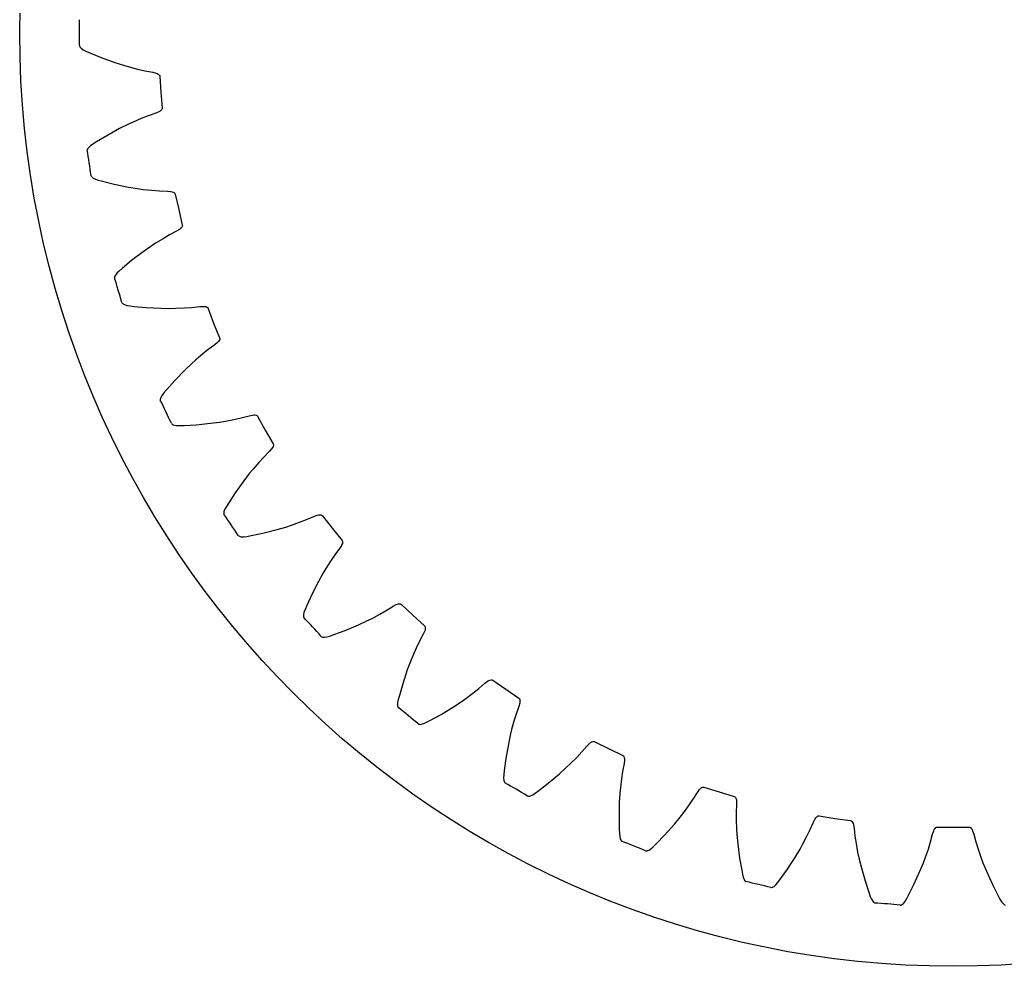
# Model space of a CAD drawing. Extents: x -35.2 to 35.2, y -35.2 to 35.2.
# Drawn here: x -35.25 to 1.97, y -35.25 to 0.5 of the extents above; entities that cross this region are included whole.
import ezdxf

# ---------------------------------------------------------------- set-up
doc = ezdxf.new("R2010")
doc.units = 0

msp = doc.modelspace()

# ---------------------------------------------------------------- linework, layer by layer
msp.add_circle((0, 0), 35.25)
msp.add_circle((0, 0), 35.25)
at = {"layer": 'layer0'}
for p, q in [((-32.996, -0.471), (-32.991, -0.499)), ((-32.991, -0.499), (-32.978, -0.526)), ((-32.978, -0.526), (-32.958, -0.554)), ((-32.958, -0.554), (-32.931, -0.581)), ((-32.931, -0.581), (-32.855, -0.634)), ((-32.855, -0.634), (-32.751, -0.685)), ((-32.751, -0.685), (-32.6, -0.752)), ((-32.6, -0.752), (-32.18, -0.926)), ((-32.18, -0.926), (-31.663, -1.116)), ((-31.663, -1.116), (-31.335, -1.222)), ((-31.335, -1.222), (-31.122, -1.285)), ((-31.122, -1.285), (-30.805, -1.368)), ((-30.805, -1.368), (-30.53, -1.431)), ((-30.53, -1.431), (-30.229, -1.488)), ((-30.229, -1.488), (-30.102, -1.52)), ((-30.102, -1.52), (-30.057, -1.538)), ((-30.057, -1.538), (-30.02, -1.558)), ((-30.02, -1.558), (-29.979, -1.59)), ((-29.979, -1.59), (-29.963, -1.612)), ((-29.963, -1.612), (-29.955, -1.646)), ((-29.955, -1.646), (-29.915, -2.242)), ((-29.915, -2.242), (-29.915, -2.242)), ((-29.915, -2.242), (-29.865, -2.837)), ((-29.951, -2.959), (-29.993, -2.983)), ((-29.917, -2.934), (-29.951, -2.959)), ((-29.881, -2.896), (-29.917, -2.934)), ((-29.869, -2.871), (-29.881, -2.896)), ((-29.865, -2.837), (-29.869, -2.871)), ((-30.664, -3.238), (-30.966, -3.368)), ((-30.403, -3.135), (-30.664, -3.238)), ((-30.113, -3.034), (-30.403, -3.135)), ((-29.993, -2.983), (-30.113, -3.034)), ((-31.476, -3.615), (-31.958, -3.881)), ((-31.167, -3.461), (-31.476, -3.615)), ((-30.966, -3.368), (-31.167, -3.461)), ((-31.958, -3.881), (-32.348, -4.115)), ((-32.688, -4.395), (-32.697, -4.424)), ((-32.672, -4.365), (-32.688, -4.395)), ((-32.65, -4.334), (-32.672, -4.365)), ((-32.583, -4.27), (-32.65, -4.334)), ((-32.487, -4.204), (-32.583, -4.27)), ((-32.348, -4.115), (-32.487, -4.204)), ((-32.558, -5.384), (-32.548, -5.41)), ((-32.548, -5.41), (-32.531, -5.436)), ((-32.531, -5.436), (-32.507, -5.46)), ((-32.507, -5.46), (-32.476, -5.482)), ((-32.476, -5.482), (-32.394, -5.523)), ((-32.394, -5.523), (-32.283, -5.558)), ((-32.283, -5.558), (-32.124, -5.602)), ((-32.124, -5.602), (-31.683, -5.711)), ((-31.683, -5.711), (-31.143, -5.823)), ((-31.143, -5.823), (-30.803, -5.879)), ((-30.803, -5.879), (-30.583, -5.909)), ((-30.583, -5.909), (-30.257, -5.944)), ((-30.257, -5.944), (-29.976, -5.966)), ((-29.976, -5.966), (-29.67, -5.977)), ((-29.67, -5.977), (-29.54, -5.99)), ((-29.54, -5.99), (-29.492, -6.001)), ((-29.492, -6.001), (-29.453, -6.015)), ((-29.453, -6.015), (-29.407, -6.04)), ((-29.407, -6.04), (-29.388, -6.06)), ((-29.388, -6.06), (-29.375, -6.092)), ((-29.375, -6.092), (-29.247, -6.675)), ((-29.247, -6.675), (-29.247, -6.675)), ((-29.247, -6.675), (-29.109, -7.256)), ((-29.213, -7.42), (-29.325, -7.488)), ((-29.175, -7.39), (-29.213, -7.42)), ((-29.146, -7.36), (-29.175, -7.39)), ((-29.115, -7.317), (-29.146, -7.36)), ((-29.107, -7.291), (-29.115, -7.317)), ((-29.109, -7.256), (-29.107, -7.291)), ((-29.839, -7.772), (-30.118, -7.946)), ((-29.596, -7.631), (-29.839, -7.772)), ((-29.325, -7.488), (-29.596, -7.631)), ((-30.303, -8.068), (-30.586, -8.266)), ((-30.118, -7.946), (-30.303, -8.068)), ((-30.586, -8.266), (-31.023, -8.601)), ((-31.373, -8.89), (-31.498, -8.999)), ((-31.023, -8.601), (-31.373, -8.89)), ((-31.668, -9.217), (-31.672, -9.247)), ((-31.657, -9.185), (-31.668, -9.217)), ((-31.639, -9.152), (-31.657, -9.185)), ((-31.582, -9.079), (-31.639, -9.152)), ((-31.498, -8.999), (-31.582, -9.079)), ((-31.392, -10.176), (-31.378, -10.201)), ((-31.378, -10.201), (-31.358, -10.223)), ((-31.358, -10.223), (-31.33, -10.244)), ((-31.33, -10.244), (-31.297, -10.261)), ((-31.297, -10.261), (-31.209, -10.29)), ((-31.209, -10.29), (-31.094, -10.308)), ((-31.094, -10.308), (-30.93, -10.328)), ((-30.93, -10.328), (-30.477, -10.37)), ((-30.477, -10.37), (-29.927, -10.4)), ((-29.927, -10.4), (-29.583, -10.404)), ((-29.583, -10.404), (-29.36, -10.401)), ((-29.36, -10.401), (-29.033, -10.387)), ((-29.033, -10.387), (-28.752, -10.367)), ((-28.752, -10.367), (-28.447, -10.332)), ((-28.447, -10.332), (-28.317, -10.326)), ((-28.317, -10.326), (-28.269, -10.329)), ((-28.269, -10.329), (-28.227, -10.337)), ((-28.227, -10.337), (-28.178, -10.355)), ((-28.178, -10.355), (-28.157, -10.373)), ((-28.157, -10.373), (-28.139, -10.402)), ((-28.139, -10.402), (-27.926, -10.96)), ((-27.926, -10.96), (-27.926, -10.96)), ((-27.926, -10.96), (-27.702, -11.514)), ((-27.702, -11.514), (-27.696, -11.548)), ((-27.881, -11.775), (-28.128, -11.957)), ((-27.781, -11.691), (-27.881, -11.775)), ((-27.748, -11.656), (-27.781, -11.691)), ((-27.723, -11.622), (-27.748, -11.656)), ((-27.699, -11.575), (-27.723, -11.622)), ((-27.696, -11.548), (-27.699, -11.575)), ((-28.348, -12.133), (-28.597, -12.346)), ((-28.128, -11.957), (-28.348, -12.133)), ((-28.762, -12.494), (-29.012, -12.732)), ((-28.597, -12.346), (-28.762, -12.494)), ((-29.012, -12.732), (-29.395, -13.128)), ((-29.395, -13.128), (-29.698, -13.467)), ((-29.922, -13.765), (-29.934, -13.801)), ((-29.876, -13.684), (-29.922, -13.765)), ((-29.805, -13.593), (-29.876, -13.684)), ((-29.698, -13.467), (-29.805, -13.593)), ((-29.934, -13.801), (-29.941, -13.834)), ((-29.941, -13.834), (-29.94, -13.865)), ((-26.886, -14.536), (-26.59, -14.457)), ((-26.59, -14.457), (-26.462, -14.431)), ((-26.462, -14.431), (-26.413, -14.427)), ((-26.413, -14.427), (-26.371, -14.429)), ((-26.371, -14.429), (-26.32, -14.44)), ((-26.32, -14.44), (-26.296, -14.453)), ((-26.296, -14.453), (-26.274, -14.48)), ((-26.274, -14.48), (-25.98, -15)), ((-29.524, -14.741), (-29.507, -14.764)), ((-29.507, -14.764), (-29.484, -14.783)), ((-29.484, -14.783), (-29.454, -14.799)), ((-29.454, -14.799), (-29.418, -14.811)), ((-29.418, -14.811), (-29.327, -14.826)), ((-29.327, -14.826), (-29.21, -14.827)), ((-29.21, -14.827), (-29.045, -14.822)), ((-29.045, -14.822), (-28.591, -14.796)), ((-28.591, -14.796), (-28.043, -14.744)), ((-28.043, -14.744), (-27.701, -14.697)), ((-27.701, -14.697), (-27.482, -14.661)), ((-27.482, -14.661), (-27.16, -14.598)), ((-27.16, -14.598), (-26.886, -14.536)), ((-25.98, -15), (-25.98, -15)), ((-25.98, -15), (-25.677, -15.514)), ((-25.681, -15.624), (-25.701, -15.661)), ((-25.665, -15.574), (-25.681, -15.624)), ((-25.677, -15.514), (-25.665, -15.547)), ((-25.665, -15.547), (-25.665, -15.574)), ((-25.815, -15.799), (-26.032, -16.016)), ((-25.728, -15.701), (-25.815, -15.799)), ((-25.701, -15.661), (-25.728, -15.701)), ((-26.223, -16.222), (-26.438, -16.47)), ((-26.032, -16.016), (-26.223, -16.222)), ((-26.579, -16.642), (-26.79, -16.914)), ((-26.438, -16.47), (-26.579, -16.642)), ((-26.79, -16.914), (-27.11, -17.363)), ((-27.11, -17.363), (-27.359, -17.743)), ((-27.359, -17.743), (-27.446, -17.883)), ((-27.543, -18.108), (-27.544, -18.142)), ((-27.544, -18.142), (-27.539, -18.172)), ((-27.536, -18.071), (-27.543, -18.108)), ((-27.503, -17.984), (-27.536, -18.071)), ((-27.446, -17.883), (-27.503, -17.984)), ((-24.138, -18.258), (-24.015, -18.213)), ((-24.015, -18.213), (-23.968, -18.203)), ((-23.968, -18.203), (-23.926, -18.198)), ((-23.926, -18.198), (-23.874, -18.201)), ((-23.874, -18.201), (-23.849, -18.211)), ((-23.849, -18.211), (-23.822, -18.234)), ((-23.822, -18.234), (-23.454, -18.704)), ((-25.202, -18.662), (-24.99, -18.593)), ((-24.99, -18.593), (-24.681, -18.483)), ((-24.681, -18.483), (-24.419, -18.381)), ((-24.419, -18.381), (-24.138, -18.258)), ((-26.997, -18.977), (-26.977, -18.997)), ((-26.512, -18.985), (-26.067, -18.892)), ((-26.067, -18.892), (-25.533, -18.759)), ((-25.533, -18.759), (-25.202, -18.662)), ((-23.454, -18.704), (-23.454, -18.704)), ((-23.454, -18.704), (-23.078, -19.168)), ((-26.977, -18.997), (-26.951, -19.012)), ((-26.951, -19.012), (-26.919, -19.023)), ((-26.919, -19.023), (-26.882, -19.03)), ((-26.882, -19.03), (-26.789, -19.032)), ((-26.789, -19.032), (-26.674, -19.015)), ((-26.674, -19.015), (-26.512, -18.985)), ((-23.08, -19.317), (-23.101, -19.36)), ((-23.066, -19.277), (-23.08, -19.317)), ((-23.078, -19.168), (-23.061, -19.198)), ((-23.057, -19.225), (-23.066, -19.277)), ((-23.061, -19.198), (-23.057, -19.225)), ((-23.354, -19.717), (-23.512, -19.949)), ((-23.172, -19.47), (-23.354, -19.717)), ((-23.101, -19.36), (-23.172, -19.47)), ((-23.512, -19.949), (-23.688, -20.226)), ((-23.802, -20.417), (-23.97, -20.718)), ((-23.688, -20.226), (-23.802, -20.417)), ((-23.97, -20.718), (-24.219, -21.209)), ((-24.219, -21.209), (-24.409, -21.622)), ((-21.032, -21.589), (-20.987, -21.572)), ((-20.987, -21.572), (-20.947, -21.561)), ((-20.947, -21.561), (-20.894, -21.556)), ((-20.894, -21.556), (-20.868, -21.562)), ((-20.868, -21.562), (-20.839, -21.581)), ((-20.839, -21.581), (-20.405, -21.991)), ((-24.516, -21.883), (-24.535, -21.973)), ((-24.474, -21.774), (-24.516, -21.883)), ((-24.409, -21.622), (-24.474, -21.774)), ((-21.94, -22.11), (-21.651, -21.955)), ((-21.651, -21.955), (-21.407, -21.815)), ((-21.407, -21.815), (-21.147, -21.652)), ((-21.147, -21.652), (-21.032, -21.589)), ((-24.535, -21.973), (-24.537, -22.011)), ((-24.537, -22.011), (-24.533, -22.045)), ((-24.533, -22.045), (-24.523, -22.074)), ((-22.452, -22.355), (-22.139, -22.209)), ((-22.139, -22.209), (-21.94, -22.11)), ((-20.405, -21.991), (-20.405, -21.991)), ((-20.405, -21.991), (-19.963, -22.393)), ((-23.386, -22.725), (-22.96, -22.566)), ((-22.96, -22.566), (-22.452, -22.355)), ((-19.957, -22.587), (-20.011, -22.706)), ((-19.963, -22.393), (-19.942, -22.421)), ((-19.943, -22.541), (-19.957, -22.587)), ((-19.935, -22.499), (-19.943, -22.541)), ((-19.942, -22.421), (-19.934, -22.447)), ((-19.934, -22.447), (-19.935, -22.499)), ((-23.868, -22.789), (-23.845, -22.805)), ((-23.845, -22.805), (-23.816, -22.817)), ((-23.816, -22.817), (-23.783, -22.823)), ((-23.783, -22.823), (-23.745, -22.824)), ((-23.745, -22.824), (-23.654, -22.812)), ((-23.654, -22.812), (-23.542, -22.778)), ((-23.542, -22.778), (-23.386, -22.725)), ((-20.154, -22.977), (-20.276, -23.231)), ((-20.011, -22.706), (-20.154, -22.977)), ((-20.276, -23.231), (-20.408, -23.531)), ((-20.493, -23.737), (-20.614, -24.059)), ((-20.408, -23.531), (-20.493, -23.737)), ((-20.614, -24.059), (-20.788, -24.582)), ((-17.916, -24.762), (-17.684, -24.562)), ((-17.684, -24.562), (-17.58, -24.483)), ((-17.58, -24.483), (-17.538, -24.459)), ((-17.538, -24.459), (-17.499, -24.442)), ((-17.499, -24.442), (-17.448, -24.429)), ((-17.448, -24.429), (-17.421, -24.432)), ((-17.421, -24.432), (-17.389, -24.446)), ((-17.389, -24.446), (-16.899, -24.787)), ((-20.788, -24.582), (-20.914, -25.019)), ((-18.137, -24.937), (-17.916, -24.762)), ((-16.899, -24.787), (-16.899, -24.787)), ((-16.899, -24.787), (-16.403, -25.118)), ((-20.98, -25.292), (-20.986, -25.384)), ((-20.955, -25.179), (-20.98, -25.292)), ((-20.914, -25.019), (-20.955, -25.179)), ((-18.869, -25.451), (-18.581, -25.261)), ((-18.581, -25.261), (-18.4, -25.133)), ((-18.4, -25.133), (-18.137, -24.937)), ((-16.403, -25.118), (-16.378, -25.143)), ((-16.378, -25.143), (-16.366, -25.167)), ((-16.361, -25.261), (-16.368, -25.309)), ((-16.366, -25.167), (-16.359, -25.219)), ((-16.359, -25.219), (-16.361, -25.261)), ((-20.986, -25.384), (-20.982, -25.422)), ((-20.982, -25.422), (-20.973, -25.455)), ((-20.973, -25.455), (-20.959, -25.482)), ((-19.34, -25.736), (-18.869, -25.451)), ((-16.403, -25.435), (-16.505, -25.724)), ((-16.368, -25.309), (-16.403, -25.435)), ((-19.989, -26.082), (-19.885, -26.033)), ((-19.885, -26.033), (-19.738, -25.956)), ((-19.738, -25.956), (-19.34, -25.736)), ((-16.587, -25.993), (-16.673, -26.31)), ((-16.505, -25.724), (-16.587, -25.993)), ((-20.204, -26.091), (-20.179, -26.104)), ((-20.179, -26.104), (-20.15, -26.111)), ((-20.15, -26.111), (-20.116, -26.113)), ((-20.116, -26.113), (-20.078, -26.108)), ((-20.078, -26.108), (-19.989, -26.082)), ((-16.673, -26.31), (-16.726, -26.526)), ((-16.726, -26.526), (-16.798, -26.863)), ((-13.697, -26.799), (-13.661, -26.777)), ((-13.661, -26.777), (-13.612, -26.757)), ((-13.612, -26.757), (-13.585, -26.755)), ((-13.585, -26.755), (-13.552, -26.765)), ((-13.552, -26.765), (-13.016, -27.028)), ((-16.798, -26.863), (-16.892, -27.406)), ((-14.217, -27.362), (-14.026, -27.156)), ((-14.026, -27.156), (-13.826, -26.923)), ((-13.826, -26.923), (-13.734, -26.83)), ((-13.734, -26.83), (-13.697, -26.799)), ((-13.016, -27.028), (-13.016, -27.028)), ((-13.016, -27.028), (-12.476, -27.283)), ((-16.892, -27.406), (-16.951, -27.856)), ((-14.448, -27.595), (-14.217, -27.362)), ((-12.476, -27.283), (-12.448, -27.303)), ((-12.448, -27.303), (-12.432, -27.325)), ((-12.432, -27.325), (-12.418, -27.376)), ((-12.413, -27.466), (-12.429, -27.596)), ((-12.418, -27.376), (-12.413, -27.418)), ((-12.413, -27.418), (-12.413, -27.466)), ((-16.951, -27.856), (-16.969, -28.021)), ((-14.865, -27.979), (-14.609, -27.748)), ((-14.609, -27.748), (-14.448, -27.595)), ((-12.486, -27.897), (-12.528, -28.175)), ((-12.429, -27.596), (-12.486, -27.897)), ((-16.969, -28.021), (-16.976, -28.137)), ((-16.976, -28.137), (-16.968, -28.229)), ((-16.968, -28.229), (-16.959, -28.266)), ((-16.959, -28.266), (-16.945, -28.296)), ((-15.288, -28.331), (-14.865, -27.979)), ((-12.528, -28.175), (-12.566, -28.501)), ((-16.945, -28.296), (-16.927, -28.321)), ((-15.782, -28.706), (-15.649, -28.608)), ((-15.649, -28.608), (-15.288, -28.331)), ((-12.566, -28.501), (-12.586, -28.722)), ((-9.659, -28.683), (-9.582, -28.577)), ((-9.582, -28.577), (-9.549, -28.542)), ((-9.549, -28.542), (-9.517, -28.514)), ((-9.517, -28.514), (-9.472, -28.487)), ((-9.472, -28.487), (-9.446, -28.481)), ((-9.446, -28.481), (-9.411, -28.485)), ((-9.411, -28.485), (-8.842, -28.666)), ((-16.09, -28.811), (-16.063, -28.82)), ((-16.063, -28.82), (-16.033, -28.823)), ((-16.033, -28.823), (-15.999, -28.819)), ((-15.999, -28.819), (-15.962, -28.809)), ((-15.962, -28.809), (-15.879, -28.77)), ((-15.879, -28.77), (-15.782, -28.706)), ((-12.586, -28.722), (-12.607, -29.067)), ((-9.981, -29.175), (-9.822, -28.943)), ((-9.822, -28.943), (-9.659, -28.683)), ((-8.842, -28.666), (-8.842, -28.666)), ((-8.842, -28.666), (-8.27, -28.837)), ((-8.27, -28.837), (-8.239, -28.853)), ((-8.239, -28.853), (-8.221, -28.873)), ((-8.221, -28.873), (-8.199, -28.921)), ((-8.199, -28.921), (-8.188, -28.961)), ((-8.188, -28.961), (-8.181, -29.009)), ((-8.181, -29.009), (-8.178, -29.14)), ((-12.607, -29.067), (-12.618, -29.617)), ((-10.174, -29.44), (-9.981, -29.175)), ((-8.178, -29.14), (-8.189, -29.446)), ((-12.618, -29.617), (-12.61, -30.072)), ((-10.529, -29.882), (-10.31, -29.616)), ((-10.31, -29.616), (-10.174, -29.44)), ((-8.189, -29.446), (-8.189, -29.728)), ((-8.189, -29.728), (-8.178, -30.056)), ((-5.276, -29.802), (-5.216, -29.686)), ((-5.216, -29.686), (-5.189, -29.646)), ((-5.189, -29.646), (-5.161, -29.614)), ((-5.161, -29.614), (-5.121, -29.581)), ((-5.121, -29.581), (-5.096, -29.571)), ((-5.096, -29.571), (-5.061, -29.57)), ((-5.061, -29.57), (-4.471, -29.664)), ((-4.471, -29.664), (-4.471, -29.664)), ((-4.471, -29.664), (-3.88, -29.748)), ((-3.88, -29.748), (-3.847, -29.759)), ((-3.847, -29.759), (-3.826, -29.776)), ((-12.61, -30.072), (-12.603, -30.237)), ((-10.895, -30.294), (-10.529, -29.882)), ((-8.178, -30.056), (-8.164, -30.277)), ((-5.521, -30.337), (-5.398, -30.083)), ((-5.398, -30.083), (-5.276, -29.802)), ((-3.826, -29.776), (-3.797, -29.82)), ((-3.797, -29.82), (-3.78, -29.858)), ((-3.78, -29.858), (-3.766, -29.905)), ((-3.766, -29.905), (-3.743, -30.033)), ((-3.743, -30.033), (-3.709, -30.338)), ((-0.775, -30.256), (-0.733, -30.132)), ((-0.733, -30.132), (-0.712, -30.088)), ((-0.712, -30.088), (-0.69, -30.053)), ((-0.69, -30.053), (-0.655, -30.013)), ((-0.655, -30.013), (-0.631, -30)), ((-0.631, -30), (-0.597, -29.994)), ((-0.597, -29.994), (0, -29.999)), ((0, -29.999), (0.597, -29.994)), ((0, -29.999), (0, -29.999)), ((0.597, -29.994), (0.631, -30)), ((0.631, -30), (0.655, -30.013)), ((0.655, -30.013), (0.69, -30.053)), ((0.69, -30.053), (0.712, -30.088)), ((0.712, -30.088), (0.733, -30.132)), ((0.733, -30.132), (0.775, -30.256)), ((-12.603, -30.237), (-12.593, -30.352)), ((-12.593, -30.352), (-12.572, -30.442)), ((-12.572, -30.442), (-12.556, -30.477)), ((-12.556, -30.477), (-12.538, -30.506)), ((-12.538, -30.506), (-12.517, -30.528)), ((-11.21, -30.621), (-10.895, -30.294)), ((-8.164, -30.277), (-8.134, -30.621)), ((-5.673, -30.627), (-5.521, -30.337)), ((-3.709, -30.338), (-3.666, -30.616)), ((-0.854, -30.552), (-0.775, -30.256)), ((0.775, -30.256), (0.854, -30.552)), ((-11.616, -30.888), (-11.588, -30.892)), ((-11.588, -30.892), (-11.558, -30.891)), ((-11.558, -30.891), (-11.525, -30.882)), ((-11.525, -30.882), (-11.49, -30.867)), ((-11.49, -30.867), (-11.413, -30.815)), ((-11.413, -30.815), (-11.328, -30.737)), ((-11.328, -30.737), (-11.21, -30.621)), ((-8.134, -30.621), (-8.063, -31.167)), ((-5.957, -31.118), (-5.781, -30.821)), ((-5.781, -30.821), (-5.673, -30.627)), ((-3.666, -30.616), (-3.607, -30.939)), ((-1.045, -31.131), (-0.938, -30.821)), ((-0.938, -30.821), (-0.854, -30.552)), ((0.854, -30.552), (0.938, -30.821)), ((0.938, -30.821), (1.045, -31.131)), ((-8.063, -31.167), (-7.987, -31.615)), ((-6.258, -31.579), (-5.957, -31.118)), ((-3.607, -30.939), (-3.561, -31.156)), ((-3.561, -31.156), (-3.479, -31.491)), ((-1.123, -31.339), (-1.045, -31.131)), ((1.045, -31.131), (1.123, -31.339)), ((-7.987, -31.615), (-7.955, -31.777)), ((-6.521, -31.95), (-6.258, -31.579)), ((-3.479, -31.491), (-3.328, -32.021)), ((-1.253, -31.658), (-1.123, -31.339)), ((1.123, -31.339), (1.253, -31.658)), ((-7.955, -31.777), (-7.929, -31.89)), ((-7.929, -31.89), (-7.894, -31.976)), ((-7.894, -31.976), (-7.874, -32.008)), ((-6.62, -32.082), (-6.521, -31.95)), ((-1.482, -32.159), (-1.253, -31.658)), ((1.253, -31.658), (1.482, -32.159)), ((-7.874, -32.008), (-7.852, -32.034)), ((-7.852, -32.034), (-7.828, -32.053)), ((-6.883, -32.274), (-6.855, -32.275)), ((-6.855, -32.275), (-6.825, -32.268)), ((-6.825, -32.268), (-6.794, -32.255)), ((-6.794, -32.255), (-6.762, -32.234)), ((-6.762, -32.234), (-6.693, -32.172)), ((-6.693, -32.172), (-6.62, -32.082)), ((-3.328, -32.021), (-3.186, -32.453)), ((-1.686, -32.565), (-1.482, -32.159)), ((1.482, -32.159), (1.686, -32.565)), ((-3.186, -32.453), (-3.13, -32.608)), ((-3.13, -32.608), (-3.087, -32.716)), ((-3.087, -32.716), (-3.04, -32.795)), ((-1.823, -32.811), (-1.765, -32.711)), ((-1.765, -32.711), (-1.686, -32.565)), ((1.686, -32.565), (1.765, -32.711)), ((1.765, -32.711), (1.823, -32.811)), ((-3.04, -32.795), (-3.015, -32.824)), ((-3.015, -32.824), (-2.989, -32.846)), ((-2.989, -32.846), (-2.963, -32.861)), ((-1.996, -32.939), (-1.968, -32.936)), ((-1.968, -32.936), (-1.939, -32.925)), ((-1.939, -32.925), (-1.911, -32.907)), ((-1.911, -32.907), (-1.882, -32.882)), ((-1.882, -32.882), (-1.823, -32.811)), ((1.823, -32.811), (1.882, -32.882)), ((1.882, -32.882), (1.911, -32.907)), ((1.911, -32.907), (1.939, -32.925)), ((1.939, -32.925), (1.968, -32.936))]:
    msp.add_line(p, q, dxfattribs=at)
for centre, start, end in [((-68.24, 0.219), 358.8772, 360.4543), ((-67.51, -9.954), 7.4487, 9.0257), ((-65.273, -19.904), 16.0201, 17.5971), ((-61.577, -29.41), 24.5915, 26.1686), ((-56.506, -38.259), 33.1629, 34.74), ((-50.172, -46.254), 41.7344, 43.3114), ((-42.718, -53.215), 50.3058, 51.8828), ((-34.31, -58.988), 58.8772, 60.4543), ((-25.135, -63.442), 67.4487, 69.0257), ((-15.399, -66.48), 76.0201, 77.5971), ((-5.318, -68.032), 84.5915, 86.1686)]:
    msp.add_arc(centre, 35.25, start, end, dxfattribs=at)
at = {"layer": 'layer1'}
for p, q in [((-32.996, -0.471), (-32.991, -0.499)), ((-32.991, -0.499), (-32.978, -0.526)), ((-32.978, -0.526), (-32.958, -0.554)), ((-32.958, -0.554), (-32.931, -0.581)), ((-32.931, -0.581), (-32.855, -0.634)), ((-32.855, -0.634), (-32.751, -0.685)), ((-32.751, -0.685), (-32.6, -0.752)), ((-32.6, -0.752), (-32.18, -0.926)), ((-32.18, -0.926), (-31.663, -1.116)), ((-31.663, -1.116), (-31.335, -1.222)), ((-31.335, -1.222), (-31.122, -1.285)), ((-31.122, -1.285), (-30.805, -1.368)), ((-30.805, -1.368), (-30.53, -1.431)), ((-30.53, -1.431), (-30.229, -1.488)), ((-30.229, -1.488), (-30.102, -1.52)), ((-30.102, -1.52), (-30.057, -1.538)), ((-30.057, -1.538), (-30.02, -1.558)), ((-30.02, -1.558), (-29.979, -1.59)), ((-29.979, -1.59), (-29.963, -1.612)), ((-29.963, -1.612), (-29.955, -1.646)), ((-29.955, -1.646), (-29.915, -2.242)), ((-29.915, -2.242), (-29.915, -2.242)), ((-29.915, -2.242), (-29.865, -2.837)), ((-29.951, -2.959), (-29.993, -2.983)), ((-29.917, -2.934), (-29.951, -2.959)), ((-29.881, -2.896), (-29.917, -2.934)), ((-29.869, -2.871), (-29.881, -2.896)), ((-29.865, -2.837), (-29.869, -2.871)), ((-30.664, -3.238), (-30.966, -3.368)), ((-30.403, -3.135), (-30.664, -3.238)), ((-30.113, -3.034), (-30.403, -3.135)), ((-29.993, -2.983), (-30.113, -3.034)), ((-31.476, -3.615), (-31.958, -3.881)), ((-31.167, -3.461), (-31.476, -3.615)), ((-30.966, -3.368), (-31.167, -3.461)), ((-31.958, -3.881), (-32.348, -4.115)), ((-32.688, -4.395), (-32.697, -4.424)), ((-32.672, -4.365), (-32.688, -4.395)), ((-32.65, -4.334), (-32.672, -4.365)), ((-32.583, -4.27), (-32.65, -4.334)), ((-32.487, -4.204), (-32.583, -4.27)), ((-32.348, -4.115), (-32.487, -4.204)), ((-32.558, -5.384), (-32.548, -5.41)), ((-32.548, -5.41), (-32.531, -5.436)), ((-32.531, -5.436), (-32.507, -5.46)), ((-32.507, -5.46), (-32.476, -5.482)), ((-32.476, -5.482), (-32.394, -5.523)), ((-32.394, -5.523), (-32.283, -5.558)), ((-32.283, -5.558), (-32.124, -5.602)), ((-32.124, -5.602), (-31.683, -5.711)), ((-31.683, -5.711), (-31.143, -5.823)), ((-31.143, -5.823), (-30.803, -5.879)), ((-30.803, -5.879), (-30.583, -5.909)), ((-30.583, -5.909), (-30.257, -5.944)), ((-30.257, -5.944), (-29.976, -5.966)), ((-29.976, -5.966), (-29.67, -5.977)), ((-29.67, -5.977), (-29.54, -5.99)), ((-29.54, -5.99), (-29.492, -6.001)), ((-29.492, -6.001), (-29.453, -6.015)), ((-29.453, -6.015), (-29.407, -6.04)), ((-29.407, -6.04), (-29.388, -6.06)), ((-29.388, -6.06), (-29.375, -6.092)), ((-29.375, -6.092), (-29.247, -6.675)), ((-29.247, -6.675), (-29.247, -6.675)), ((-29.247, -6.675), (-29.109, -7.256)), ((-29.213, -7.42), (-29.325, -7.488)), ((-29.175, -7.39), (-29.213, -7.42)), ((-29.146, -7.36), (-29.175, -7.39)), ((-29.115, -7.317), (-29.146, -7.36)), ((-29.107, -7.291), (-29.115, -7.317)), ((-29.109, -7.256), (-29.107, -7.291)), ((-29.839, -7.772), (-30.118, -7.946)), ((-29.596, -7.631), (-29.839, -7.772)), ((-29.325, -7.488), (-29.596, -7.631)), ((-30.303, -8.068), (-30.586, -8.266)), ((-30.118, -7.946), (-30.303, -8.068)), ((-30.586, -8.266), (-31.023, -8.601)), ((-31.373, -8.89), (-31.498, -8.999)), ((-31.023, -8.601), (-31.373, -8.89)), ((-31.668, -9.217), (-31.672, -9.247)), ((-31.657, -9.185), (-31.668, -9.217)), ((-31.639, -9.152), (-31.657, -9.185)), ((-31.582, -9.079), (-31.639, -9.152)), ((-31.498, -8.999), (-31.582, -9.079)), ((-31.392, -10.176), (-31.378, -10.201)), ((-31.378, -10.201), (-31.358, -10.223)), ((-31.358, -10.223), (-31.33, -10.244)), ((-31.33, -10.244), (-31.297, -10.261)), ((-31.297, -10.261), (-31.209, -10.29)), ((-31.209, -10.29), (-31.094, -10.308)), ((-31.094, -10.308), (-30.93, -10.328)), ((-30.93, -10.328), (-30.477, -10.37)), ((-30.477, -10.37), (-29.927, -10.4)), ((-29.927, -10.4), (-29.583, -10.404)), ((-29.583, -10.404), (-29.36, -10.401)), ((-29.36, -10.401), (-29.033, -10.387)), ((-29.033, -10.387), (-28.752, -10.367)), ((-28.752, -10.367), (-28.447, -10.332)), ((-28.447, -10.332), (-28.317, -10.326)), ((-28.317, -10.326), (-28.269, -10.329)), ((-28.269, -10.329), (-28.227, -10.337)), ((-28.227, -10.337), (-28.178, -10.355)), ((-28.178, -10.355), (-28.157, -10.373)), ((-28.157, -10.373), (-28.139, -10.402)), ((-28.139, -10.402), (-27.926, -10.96)), ((-27.926, -10.96), (-27.926, -10.96)), ((-27.926, -10.96), (-27.702, -11.514)), ((-27.702, -11.514), (-27.696, -11.548)), ((-27.881, -11.775), (-28.128, -11.957)), ((-27.781, -11.691), (-27.881, -11.775)), ((-27.748, -11.656), (-27.781, -11.691)), ((-27.723, -11.622), (-27.748, -11.656)), ((-27.699, -11.575), (-27.723, -11.622)), ((-27.696, -11.548), (-27.699, -11.575)), ((-28.348, -12.133), (-28.597, -12.346)), ((-28.128, -11.957), (-28.348, -12.133)), ((-28.762, -12.494), (-29.012, -12.732)), ((-28.597, -12.346), (-28.762, -12.494)), ((-29.012, -12.732), (-29.395, -13.128)), ((-29.395, -13.128), (-29.698, -13.467)), ((-29.922, -13.765), (-29.934, -13.801)), ((-29.876, -13.684), (-29.922, -13.765)), ((-29.805, -13.593), (-29.876, -13.684)), ((-29.698, -13.467), (-29.805, -13.593)), ((-29.934, -13.801), (-29.941, -13.834)), ((-29.941, -13.834), (-29.94, -13.865)), ((-26.886, -14.536), (-26.59, -14.457)), ((-26.59, -14.457), (-26.462, -14.431)), ((-26.462, -14.431), (-26.413, -14.427)), ((-26.413, -14.427), (-26.371, -14.429)), ((-26.371, -14.429), (-26.32, -14.44)), ((-26.32, -14.44), (-26.296, -14.453)), ((-26.296, -14.453), (-26.274, -14.48)), ((-26.274, -14.48), (-25.98, -15)), ((-29.524, -14.741), (-29.507, -14.764)), ((-29.507, -14.764), (-29.484, -14.783)), ((-29.484, -14.783), (-29.454, -14.799)), ((-29.454, -14.799), (-29.418, -14.811)), ((-29.418, -14.811), (-29.327, -14.826)), ((-29.327, -14.826), (-29.21, -14.827)), ((-29.21, -14.827), (-29.045, -14.822)), ((-29.045, -14.822), (-28.591, -14.796)), ((-28.591, -14.796), (-28.043, -14.744)), ((-28.043, -14.744), (-27.701, -14.697)), ((-27.701, -14.697), (-27.482, -14.661)), ((-27.482, -14.661), (-27.16, -14.598)), ((-27.16, -14.598), (-26.886, -14.536)), ((-25.98, -15), (-25.98, -15)), ((-25.98, -15), (-25.677, -15.514)), ((-25.681, -15.624), (-25.701, -15.661)), ((-25.665, -15.574), (-25.681, -15.624)), ((-25.677, -15.514), (-25.665, -15.547)), ((-25.665, -15.547), (-25.665, -15.574)), ((-25.815, -15.799), (-26.032, -16.016)), ((-25.728, -15.701), (-25.815, -15.799)), ((-25.701, -15.661), (-25.728, -15.701)), ((-26.223, -16.222), (-26.438, -16.47)), ((-26.032, -16.016), (-26.223, -16.222)), ((-26.579, -16.642), (-26.79, -16.914)), ((-26.438, -16.47), (-26.579, -16.642)), ((-26.79, -16.914), (-27.11, -17.363)), ((-27.11, -17.363), (-27.359, -17.743)), ((-27.359, -17.743), (-27.446, -17.883)), ((-27.543, -18.108), (-27.544, -18.142)), ((-27.544, -18.142), (-27.539, -18.172)), ((-27.536, -18.071), (-27.543, -18.108)), ((-27.503, -17.984), (-27.536, -18.071)), ((-27.446, -17.883), (-27.503, -17.984)), ((-24.138, -18.258), (-24.015, -18.213)), ((-24.015, -18.213), (-23.968, -18.203)), ((-23.968, -18.203), (-23.926, -18.198)), ((-23.926, -18.198), (-23.874, -18.201)), ((-23.874, -18.201), (-23.849, -18.211)), ((-23.849, -18.211), (-23.822, -18.234)), ((-23.822, -18.234), (-23.454, -18.704)), ((-25.202, -18.662), (-24.99, -18.593)), ((-24.99, -18.593), (-24.681, -18.483)), ((-24.681, -18.483), (-24.419, -18.381)), ((-24.419, -18.381), (-24.138, -18.258)), ((-26.997, -18.977), (-26.977, -18.997)), ((-26.512, -18.985), (-26.067, -18.892)), ((-26.067, -18.892), (-25.533, -18.759)), ((-25.533, -18.759), (-25.202, -18.662)), ((-23.454, -18.704), (-23.454, -18.704)), ((-23.454, -18.704), (-23.078, -19.168)), ((-26.977, -18.997), (-26.951, -19.012)), ((-26.951, -19.012), (-26.919, -19.023)), ((-26.919, -19.023), (-26.882, -19.03)), ((-26.882, -19.03), (-26.789, -19.032)), ((-26.789, -19.032), (-26.674, -19.015)), ((-26.674, -19.015), (-26.512, -18.985)), ((-23.08, -19.317), (-23.101, -19.36)), ((-23.066, -19.277), (-23.08, -19.317)), ((-23.078, -19.168), (-23.061, -19.198)), ((-23.057, -19.225), (-23.066, -19.277)), ((-23.061, -19.198), (-23.057, -19.225)), ((-23.354, -19.717), (-23.512, -19.949)), ((-23.172, -19.47), (-23.354, -19.717)), ((-23.101, -19.36), (-23.172, -19.47)), ((-23.512, -19.949), (-23.688, -20.226)), ((-23.802, -20.417), (-23.97, -20.718)), ((-23.688, -20.226), (-23.802, -20.417)), ((-23.97, -20.718), (-24.219, -21.209)), ((-24.219, -21.209), (-24.409, -21.622)), ((-21.032, -21.589), (-20.987, -21.572)), ((-20.987, -21.572), (-20.947, -21.561)), ((-20.947, -21.561), (-20.894, -21.556)), ((-20.894, -21.556), (-20.868, -21.562)), ((-20.868, -21.562), (-20.839, -21.581)), ((-20.839, -21.581), (-20.405, -21.991)), ((-24.516, -21.883), (-24.535, -21.973)), ((-24.474, -21.774), (-24.516, -21.883)), ((-24.409, -21.622), (-24.474, -21.774)), ((-21.94, -22.11), (-21.651, -21.955)), ((-21.651, -21.955), (-21.407, -21.815)), ((-21.407, -21.815), (-21.147, -21.652)), ((-21.147, -21.652), (-21.032, -21.589)), ((-24.535, -21.973), (-24.537, -22.011)), ((-24.537, -22.011), (-24.533, -22.045)), ((-24.533, -22.045), (-24.523, -22.074)), ((-22.452, -22.355), (-22.139, -22.209)), ((-22.139, -22.209), (-21.94, -22.11)), ((-20.405, -21.991), (-20.405, -21.991)), ((-20.405, -21.991), (-19.963, -22.393)), ((-23.386, -22.725), (-22.96, -22.566)), ((-22.96, -22.566), (-22.452, -22.355)), ((-19.957, -22.587), (-20.011, -22.706)), ((-19.963, -22.393), (-19.942, -22.421)), ((-19.943, -22.541), (-19.957, -22.587)), ((-19.935, -22.499), (-19.943, -22.541)), ((-19.942, -22.421), (-19.934, -22.447)), ((-19.934, -22.447), (-19.935, -22.499)), ((-23.868, -22.789), (-23.845, -22.805)), ((-23.845, -22.805), (-23.816, -22.817)), ((-23.816, -22.817), (-23.783, -22.823)), ((-23.783, -22.823), (-23.745, -22.824)), ((-23.745, -22.824), (-23.654, -22.812)), ((-23.654, -22.812), (-23.542, -22.778)), ((-23.542, -22.778), (-23.386, -22.725)), ((-20.154, -22.977), (-20.276, -23.231)), ((-20.011, -22.706), (-20.154, -22.977)), ((-20.276, -23.231), (-20.408, -23.531)), ((-20.493, -23.737), (-20.614, -24.059)), ((-20.408, -23.531), (-20.493, -23.737)), ((-20.614, -24.059), (-20.788, -24.582)), ((-17.916, -24.762), (-17.684, -24.562)), ((-17.684, -24.562), (-17.58, -24.483)), ((-17.58, -24.483), (-17.538, -24.459)), ((-17.538, -24.459), (-17.499, -24.442)), ((-17.499, -24.442), (-17.448, -24.429)), ((-17.448, -24.429), (-17.421, -24.432)), ((-17.421, -24.432), (-17.389, -24.446)), ((-17.389, -24.446), (-16.899, -24.787)), ((-20.788, -24.582), (-20.914, -25.019)), ((-18.137, -24.937), (-17.916, -24.762)), ((-16.899, -24.787), (-16.899, -24.787)), ((-16.899, -24.787), (-16.403, -25.118)), ((-20.98, -25.292), (-20.986, -25.384)), ((-20.955, -25.179), (-20.98, -25.292)), ((-20.914, -25.019), (-20.955, -25.179)), ((-18.869, -25.451), (-18.581, -25.261)), ((-18.581, -25.261), (-18.4, -25.133)), ((-18.4, -25.133), (-18.137, -24.937)), ((-16.403, -25.118), (-16.378, -25.143)), ((-16.378, -25.143), (-16.366, -25.167)), ((-16.361, -25.261), (-16.368, -25.309)), ((-16.366, -25.167), (-16.359, -25.219)), ((-16.359, -25.219), (-16.361, -25.261)), ((-20.986, -25.384), (-20.982, -25.422)), ((-20.982, -25.422), (-20.973, -25.455)), ((-20.973, -25.455), (-20.959, -25.482)), ((-19.34, -25.736), (-18.869, -25.451)), ((-16.403, -25.435), (-16.505, -25.724)), ((-16.368, -25.309), (-16.403, -25.435)), ((-19.989, -26.082), (-19.885, -26.033)), ((-19.885, -26.033), (-19.738, -25.956)), ((-19.738, -25.956), (-19.34, -25.736)), ((-16.587, -25.993), (-16.673, -26.31)), ((-16.505, -25.724), (-16.587, -25.993)), ((-20.204, -26.091), (-20.179, -26.104)), ((-20.179, -26.104), (-20.15, -26.111)), ((-20.15, -26.111), (-20.116, -26.113)), ((-20.116, -26.113), (-20.078, -26.108)), ((-20.078, -26.108), (-19.989, -26.082)), ((-16.673, -26.31), (-16.726, -26.526)), ((-16.726, -26.526), (-16.798, -26.863)), ((-13.697, -26.799), (-13.661, -26.777)), ((-13.661, -26.777), (-13.612, -26.757)), ((-13.612, -26.757), (-13.585, -26.755)), ((-13.585, -26.755), (-13.552, -26.765)), ((-13.552, -26.765), (-13.016, -27.028)), ((-16.798, -26.863), (-16.892, -27.406)), ((-14.217, -27.362), (-14.026, -27.156)), ((-14.026, -27.156), (-13.826, -26.923)), ((-13.826, -26.923), (-13.734, -26.83)), ((-13.734, -26.83), (-13.697, -26.799)), ((-13.016, -27.028), (-13.016, -27.028)), ((-13.016, -27.028), (-12.476, -27.283)), ((-16.892, -27.406), (-16.951, -27.856)), ((-14.448, -27.595), (-14.217, -27.362)), ((-12.476, -27.283), (-12.448, -27.303)), ((-12.448, -27.303), (-12.432, -27.325)), ((-12.432, -27.325), (-12.418, -27.376)), ((-12.413, -27.466), (-12.429, -27.596)), ((-12.418, -27.376), (-12.413, -27.418)), ((-12.413, -27.418), (-12.413, -27.466)), ((-16.951, -27.856), (-16.969, -28.021)), ((-14.865, -27.979), (-14.609, -27.748)), ((-14.609, -27.748), (-14.448, -27.595)), ((-12.486, -27.897), (-12.528, -28.175)), ((-12.429, -27.596), (-12.486, -27.897)), ((-16.969, -28.021), (-16.976, -28.137)), ((-16.976, -28.137), (-16.968, -28.229)), ((-16.968, -28.229), (-16.959, -28.266)), ((-16.959, -28.266), (-16.945, -28.296)), ((-15.288, -28.331), (-14.865, -27.979)), ((-12.528, -28.175), (-12.566, -28.501)), ((-16.945, -28.296), (-16.927, -28.321)), ((-15.782, -28.706), (-15.649, -28.608)), ((-15.649, -28.608), (-15.288, -28.331)), ((-12.566, -28.501), (-12.586, -28.722)), ((-9.659, -28.683), (-9.582, -28.577)), ((-9.582, -28.577), (-9.549, -28.542)), ((-9.549, -28.542), (-9.517, -28.514)), ((-9.517, -28.514), (-9.472, -28.487)), ((-9.472, -28.487), (-9.446, -28.481)), ((-9.446, -28.481), (-9.411, -28.485)), ((-9.411, -28.485), (-8.842, -28.666)), ((-16.09, -28.811), (-16.063, -28.82)), ((-16.063, -28.82), (-16.033, -28.823)), ((-16.033, -28.823), (-15.999, -28.819)), ((-15.999, -28.819), (-15.962, -28.809)), ((-15.962, -28.809), (-15.879, -28.77)), ((-15.879, -28.77), (-15.782, -28.706)), ((-12.586, -28.722), (-12.607, -29.067)), ((-9.981, -29.175), (-9.822, -28.943)), ((-9.822, -28.943), (-9.659, -28.683)), ((-8.842, -28.666), (-8.842, -28.666)), ((-8.842, -28.666), (-8.27, -28.837)), ((-8.27, -28.837), (-8.239, -28.853)), ((-8.239, -28.853), (-8.221, -28.873)), ((-8.221, -28.873), (-8.199, -28.921)), ((-8.199, -28.921), (-8.188, -28.961)), ((-8.188, -28.961), (-8.181, -29.009)), ((-8.181, -29.009), (-8.178, -29.14)), ((-12.607, -29.067), (-12.618, -29.617)), ((-10.174, -29.44), (-9.981, -29.175)), ((-8.178, -29.14), (-8.189, -29.446)), ((-12.618, -29.617), (-12.61, -30.072)), ((-10.529, -29.882), (-10.31, -29.616)), ((-10.31, -29.616), (-10.174, -29.44)), ((-8.189, -29.446), (-8.189, -29.728)), ((-8.189, -29.728), (-8.178, -30.056)), ((-5.276, -29.802), (-5.216, -29.686)), ((-5.216, -29.686), (-5.189, -29.646)), ((-5.189, -29.646), (-5.161, -29.614)), ((-5.161, -29.614), (-5.121, -29.581)), ((-5.121, -29.581), (-5.096, -29.571)), ((-5.096, -29.571), (-5.061, -29.57)), ((-5.061, -29.57), (-4.471, -29.664)), ((-4.471, -29.664), (-4.471, -29.664)), ((-4.471, -29.664), (-3.88, -29.748)), ((-3.88, -29.748), (-3.847, -29.759)), ((-3.847, -29.759), (-3.826, -29.776)), ((-12.61, -30.072), (-12.603, -30.237)), ((-10.895, -30.294), (-10.529, -29.882)), ((-8.178, -30.056), (-8.164, -30.277)), ((-5.521, -30.337), (-5.398, -30.083)), ((-5.398, -30.083), (-5.276, -29.802)), ((-3.826, -29.776), (-3.797, -29.82)), ((-3.797, -29.82), (-3.78, -29.858)), ((-3.78, -29.858), (-3.766, -29.905)), ((-3.766, -29.905), (-3.743, -30.033)), ((-3.743, -30.033), (-3.709, -30.338)), ((-0.775, -30.256), (-0.733, -30.132)), ((-0.733, -30.132), (-0.712, -30.088)), ((-0.712, -30.088), (-0.69, -30.053)), ((-0.69, -30.053), (-0.655, -30.013)), ((-0.655, -30.013), (-0.631, -30)), ((-0.631, -30), (-0.597, -29.994)), ((-0.597, -29.994), (0, -29.999)), ((0, -29.999), (0.597, -29.994)), ((0, -29.999), (0, -29.999)), ((0.597, -29.994), (0.631, -30)), ((0.631, -30), (0.655, -30.013)), ((0.655, -30.013), (0.69, -30.053)), ((0.69, -30.053), (0.712, -30.088)), ((0.712, -30.088), (0.733, -30.132)), ((0.733, -30.132), (0.775, -30.256)), ((-12.603, -30.237), (-12.593, -30.352)), ((-12.593, -30.352), (-12.572, -30.442)), ((-12.572, -30.442), (-12.556, -30.477)), ((-12.556, -30.477), (-12.538, -30.506)), ((-12.538, -30.506), (-12.517, -30.528)), ((-11.21, -30.621), (-10.895, -30.294)), ((-8.164, -30.277), (-8.134, -30.621)), ((-5.673, -30.627), (-5.521, -30.337)), ((-3.709, -30.338), (-3.666, -30.616)), ((-0.854, -30.552), (-0.775, -30.256)), ((0.775, -30.256), (0.854, -30.552)), ((-11.616, -30.888), (-11.588, -30.892)), ((-11.588, -30.892), (-11.558, -30.891)), ((-11.558, -30.891), (-11.525, -30.882)), ((-11.525, -30.882), (-11.49, -30.867)), ((-11.49, -30.867), (-11.413, -30.815)), ((-11.413, -30.815), (-11.328, -30.737)), ((-11.328, -30.737), (-11.21, -30.621)), ((-8.134, -30.621), (-8.063, -31.167)), ((-5.957, -31.118), (-5.781, -30.821)), ((-5.781, -30.821), (-5.673, -30.627)), ((-3.666, -30.616), (-3.607, -30.939)), ((-1.045, -31.131), (-0.938, -30.821)), ((-0.938, -30.821), (-0.854, -30.552)), ((0.854, -30.552), (0.938, -30.821)), ((0.938, -30.821), (1.045, -31.131)), ((-8.063, -31.167), (-7.987, -31.615)), ((-6.258, -31.579), (-5.957, -31.118)), ((-3.607, -30.939), (-3.561, -31.156)), ((-3.561, -31.156), (-3.479, -31.491)), ((-1.123, -31.339), (-1.045, -31.131)), ((1.045, -31.131), (1.123, -31.339)), ((-7.987, -31.615), (-7.955, -31.777)), ((-6.521, -31.95), (-6.258, -31.579)), ((-3.479, -31.491), (-3.328, -32.021)), ((-1.253, -31.658), (-1.123, -31.339)), ((1.123, -31.339), (1.253, -31.658)), ((-7.955, -31.777), (-7.929, -31.89)), ((-7.929, -31.89), (-7.894, -31.976)), ((-7.894, -31.976), (-7.874, -32.008)), ((-6.62, -32.082), (-6.521, -31.95)), ((-1.482, -32.159), (-1.253, -31.658)), ((1.253, -31.658), (1.482, -32.159)), ((-7.874, -32.008), (-7.852, -32.034)), ((-7.852, -32.034), (-7.828, -32.053)), ((-6.883, -32.274), (-6.855, -32.275)), ((-6.855, -32.275), (-6.825, -32.268)), ((-6.825, -32.268), (-6.794, -32.255)), ((-6.794, -32.255), (-6.762, -32.234)), ((-6.762, -32.234), (-6.693, -32.172)), ((-6.693, -32.172), (-6.62, -32.082)), ((-3.328, -32.021), (-3.186, -32.453)), ((-1.686, -32.565), (-1.482, -32.159)), ((1.482, -32.159), (1.686, -32.565)), ((-3.186, -32.453), (-3.13, -32.608)), ((-3.13, -32.608), (-3.087, -32.716)), ((-3.087, -32.716), (-3.04, -32.795)), ((-1.823, -32.811), (-1.765, -32.711)), ((-1.765, -32.711), (-1.686, -32.565)), ((1.686, -32.565), (1.765, -32.711)), ((1.765, -32.711), (1.823, -32.811)), ((-3.04, -32.795), (-3.015, -32.824)), ((-3.015, -32.824), (-2.989, -32.846)), ((-2.989, -32.846), (-2.963, -32.861)), ((-1.996, -32.939), (-1.968, -32.936)), ((-1.968, -32.936), (-1.939, -32.925)), ((-1.939, -32.925), (-1.911, -32.907)), ((-1.911, -32.907), (-1.882, -32.882)), ((-1.882, -32.882), (-1.823, -32.811)), ((1.823, -32.811), (1.882, -32.882)), ((1.882, -32.882), (1.911, -32.907)), ((1.911, -32.907), (1.939, -32.925)), ((1.939, -32.925), (1.968, -32.936))]:
    msp.add_line(p, q, dxfattribs=at)
for centre, start, end in [((-68.24, 0.219), 358.8772, 360.4543), ((-67.51, -9.954), 7.4487, 9.0257), ((-65.273, -19.904), 16.0201, 17.5971), ((-61.577, -29.41), 24.5915, 26.1686), ((-56.506, -38.259), 33.1629, 34.74), ((-50.172, -46.254), 41.7344, 43.3114), ((-42.718, -53.215), 50.3058, 51.8828), ((-34.31, -58.988), 58.8772, 60.4543), ((-25.135, -63.442), 67.4487, 69.0257), ((-15.399, -66.48), 76.0201, 77.5971), ((-5.318, -68.032), 84.5915, 86.1686)]:
    msp.add_arc(centre, 35.25, start, end, dxfattribs=at)

doc.saveas('drawing.dxf')
